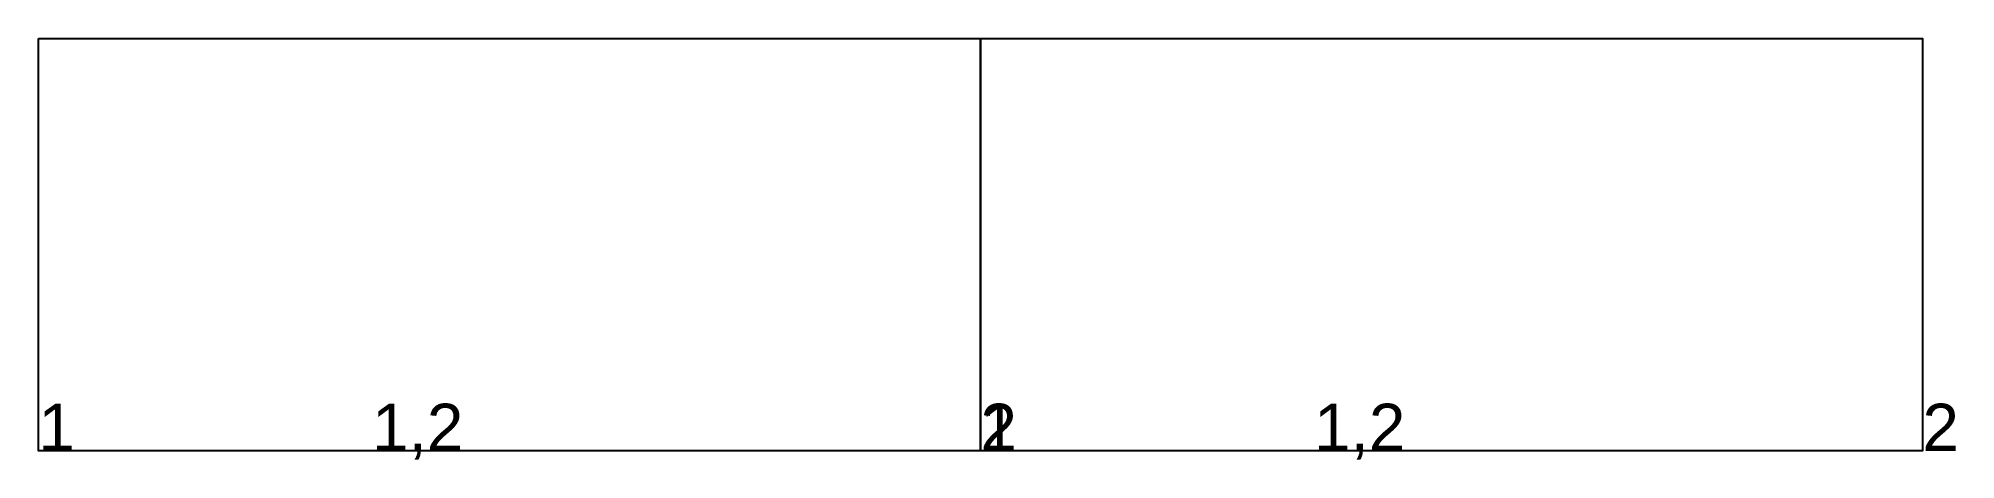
# Model space of a CAD drawing. Header units: inches. Extents: x 65.37 to 73.51, y 10.47 to 12.25.
import ezdxf

# ---------------------------------------------------------------- set-up
doc = ezdxf.new("R2010")
doc.units = ezdxf.units.IN
doc.header["$MEASUREMENT"] = 0
doc.styles.get("Standard").update_dxf_attribs({"font": 'arial.ttf'})

# ---------------------------------------------------------------- blocks, each defined once
blk = doc.blocks.new('block2')
blk.add_lwpolyline([(13.3653, 12.2524), (17.3653, 12.2524), (17.3653, 10.5024), (13.3653, 10.5024)], close=True)
for tag, p in [('PR', (13.3653, 10.5024)), ('CONTACT1', (14.7819, 10.5024)), ('LC', (17.3653, 10.5024))]:
    blk.add_attdef(tag, p, '', height=0.2)

msp = doc.modelspace()

# ---------------------------------------------------------------- block references
for p in [(52, 0), (56, 0)]:
    msp.add_blockref('block2', p).add_auto_attribs({'PR': '1', 'LC': '2', 'CONTACT1': '1,2'})

doc.saveas('drawing.dxf')
